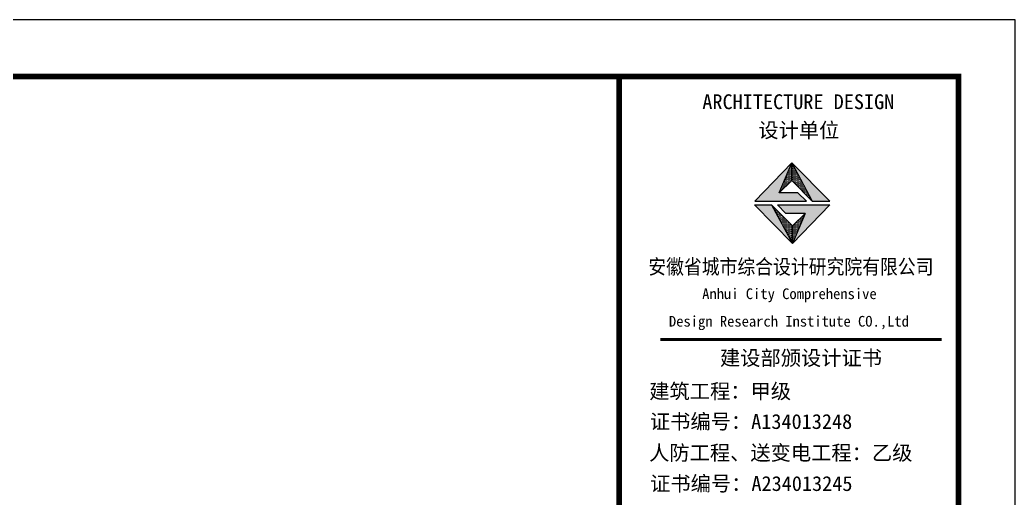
# Model space of a CAD drawing. Extents: x 32461 to 372567, y -698896 to 182569.
# Drawn here: x 290973 to 317402, y -311675 to -298980 of the extents above; entities that cross this region are included whole.
import ezdxf

# ---------------------------------------------------------------- set-up
doc = ezdxf.new("R2010")
doc.units = 0
doc.header["$LTSCALE"] = 1000
doc.header["$MEASUREMENT"] = 0
doc.layers.add('PUB_TITLE', color=4, linetype='CONTINUOUS')
doc.layers.add('图框', color=4, linetype='CONTINUOUS')
doc.styles.add('黑体', font='simhei.ttf', dxfattribs={"width": 0.6, "height": 4.3})

msp = doc.modelspace()

# ---------------------------------------------------------------- hatches: boundary and pattern name
at = {"layer": '图框'}
for points in [[(311134.5, -303570), (311475.9, -302777.9), (310491.4, -303789.8), (311862.2, -303789.8), (311634.8, -303570)], [(312013.8, -303794.1), (312478, -303794.1), (311475.9, -302777.9)], [(310935.3, -303891.7), (310480.1, -303891.7), (311489.3, -304916.7)], [(311092.3, -303888.6), (311316.1, -304123.6), (311823.2, -304123.6), (311489.3, -304916.7), (312478.7, -303888.6)]]:
    msp.add_hatch(color=1, dxfattribs=at).paths.add_polyline_path(points)
h = msp.add_hatch(dxfattribs=at)
h.set_pattern_fill('DOTS', color=256, scale=450, style=0)
h.set_pattern_definition([(0, (-3107568.295, 988796.83), (14.0625, 28.125), [0, -28.125])])
h.paths.add_polyline_path([(311489.3, -304916.7), (311489.3, -304444.2), (310935.3, -303891.7)])
h.paths.add_polyline_path([(311823.2, -304123.6), (311489.3, -304444.2), (311489.3, -304916.7)])
h.paths.add_polyline_path([(311475.9, -302777.9), (311475.9, -303243.7), (312013.8, -303794.1)])
h.paths.add_polyline_path([(311475.9, -303243.7), (311475.9, -302777.9), (311134.5, -303570)])

# ---------------------------------------------------------------- linework, layer by layer
at = {"layer": 'PUB_TITLE'}
msp.add_lwpolyline([(205952.2, -361979.9), (317402.2, -361979.9), (317402.2, -298979.9), (205952.2, -298979.9)], close=True, dxfattribs=at)
at = {"layer": 'PUB_TITLE', "const_width": 150}
msp.add_lwpolyline([(209702.2, -360479.9), (315902.2, -360479.9), (315902.2, -300479.9), (209702.2, -300479.9)], close=True, dxfattribs=at)
at = {"layer": '图框'}
for p, q in [((311134.5, -303570), (311475.9, -302777.9)), ((311475.9, -302777.9), (312013.8, -303794.1)), ((311489.3, -304916.7), (310480.1, -303891.7)), ((310480.1, -303891.7), (310935.3, -303891.7)), ((311489.3, -304916.7), (310480.1, -303891.7)), ((310480.1, -303891.7), (310935.3, -303891.7)), ((310480.1, -303891.7), (310935.3, -303891.7)), ((311489.3, -304444.2), (310935.3, -303891.7)), ((311092.3, -303888.6), (312478.7, -303888.6)), ((311316.1, -304123.6), (311092.3, -303888.6)), ((312478.7, -303888.6), (311489.3, -304916.7)), ((311823.2, -304123.6), (311316.1, -304123.6)), ((311489.3, -304444.2), (311823.2, -304123.6)), ((311823.2, -304123.6), (311489.3, -304916.7)), ((311489.3, -304916.7), (311489.3, -304444.2)), ((311489.3, -304916.7), (311489.3, -304444.2)), ((311489.3, -304916.7), (311489.3, -304444.2))]:
    msp.add_line(p, q, dxfattribs=at)
at = {"layer": '图框', "color": 1}
for p, q in [((311489.3, -304916.7), (310480.1, -303891.7)), ((310935.3, -303891.7), (311489.3, -304916.7))]:
    msp.add_line(p, q, dxfattribs=at)
at = {"layer": '图框', "color": 4, "const_width": 147.9}
msp.add_lwpolyline([(306888.3, -300479.9), (315902.2, -300479.9), (315902.2, -360479.9), (306888.3, -360479.9)], close=True, dxfattribs=at)
at = {"layer": '图框'}
for points in [[(311634.8, -303570), (311134.5, -303570), (311475.9, -303243.7), (312013.8, -303794.1), (312478, -303794.1), (311475.9, -302777.9), (310491.4, -303789.8), (311862.2, -303789.8), (311634.8, -303570)], [(311475.9, -302777.9), (311475.9, -303243.7)]]:
    msp.add_lwpolyline(points, dxfattribs=at)
at = {"layer": '图框', "color": 4, "const_width": 74.7}
msp.add_lwpolyline([(307981.4, -307463.8), (315451.4, -307463.8)], dxfattribs=at)

# ---------------------------------------------------------------- texts
at = {"layer": '图框', "color": 4, "style": '黑体'}
for s, height, p in [('ARCHITECTURE DESIGN', 394.416, (309095.9, -301349.4)), ('设计单位', 394.42, (310582.9, -302104.8)), ('Anhui City Comprehensive ', 283.86, (309092, -306392.1)), (' Design Research Institute CO.,Ltd', 283.86, (308015.9, -307122.6)), ('建设部颁设计证书', 394.42, (309564.7, -308151.8)), (' 建筑工程：甲级', 394.42, (307417.7, -309035.7)), ('证书编号：A134013248', 394.416, (307703.1, -309839.4)), ('人防工程、送变电工程：乙级', 394.416, (307682.3, -310670)), ('证书编号：A234013245', 394.416, (307710.2, -311486.2))]:
    msp.add_text(s, height=height, dxfattribs=at).set_placement(p)
at = {"layer": '图框', "color": 4, "style": '黑体', "width": 0.88}
msp.add_text('安徽省城市综合设计研究院有限公司', height=394.416, dxfattribs=at).set_placement((307660.7, -305729.2))

doc.saveas('drawing.dxf')
